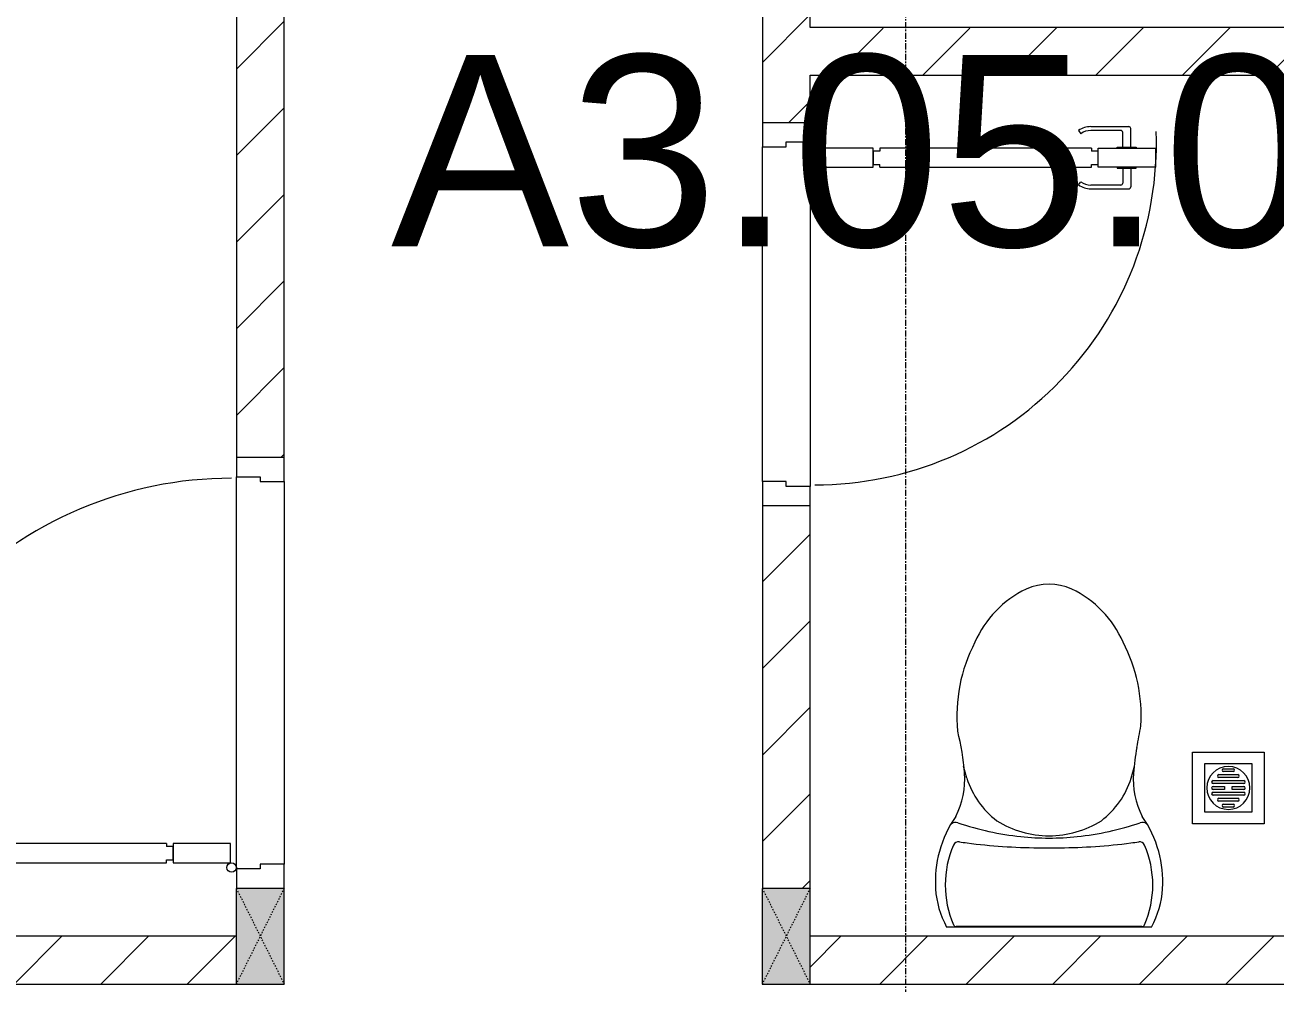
# Model space of a CAD drawing. Header units: millimetres. Extents: x 1591 to 239243, y -15958 to 82755.
# Drawn here: x 212209 to 214823, y 64837 to 66842 of the extents above; entities that cross this region are included whole.
import ezdxf

# ---------------------------------------------------------------- set-up
doc = ezdxf.new("R2010")
doc.units = ezdxf.units.MM
doc.linetypes.add('Dash_2_', pattern=[6, 3, -3])
doc.linetypes.add('Grid Line', pattern=[22.225, 12.7, -3.175, 3.175, -3.175])
for name, color, linetype, lineweight in [('0-1', 250, 'Continuous', 5), ('A-AREA-IDEN', 2, 'Continuous', 9), ('A-DETL-GENF-1', 9, 'Continuous', 9), ('A-DOOR-1', 254, 'Continuous', 9), ('A-DOOR-2', 9, 'Continuous', 9), ('A-FLOR-2', 9, 'Continuous', 9), ('A-WALL-1', 253, 'Continuous', 18), ('A-WALL-2', 9, 'Continuous', 9), ('A-WALL-PATT-1', 10, 'Continuous', 9), ('M-EQPM-1', 254, 'Continuous', 9), ('P-SANR-FIXT-1', 254, 'Continuous', 9), ('S-COLS', 52, 'Continuous', 9), ('S-COLS-4', 254, 'Continuous', 9), ('S-COLS-5', 253, 'Continuous', 18), ('S-COLS-HDLN-1', 9, 'Dash_2_', 9), ('S-GRID-1', 1, 'Grid Line', 9)]:
    doc.layers.add(name, color=color, linetype=linetype, lineweight=lineweight)
doc.styles.add('Arial_9', font='arial_0.ttf', dxfattribs={"height": 400})
pattern_1 = [(45, (0, 0), (-90.50967, 90.50967), [])]

# ---------------------------------------------------------------- blocks, each defined once
blk = doc.blocks.new('DOOR_CW_01 CANH MO-PANEL KINH - DIG_02-800x2200-CỬA NHÔM KÍNH-400864-TKCS_MB TẦNG 5')
at = {"layer": 'A-DETL-GENF-1'}
for p, q in [((-347, 772), (-307, 772)), ((-347, 652), (-347, 772)), ((-307, 772), (-307, 652)), ((-392, 637), (-392, 716.5)), ((-349, 720.5), (-388, 720.5)), ((-349, 731.8), (-347, 731.8)), ((-349, 692.2), (-349, 731.8)), ((-347, 692.2), (-347, 731.8)), ((-307, 692.2), (-307, 731.8)), ((-305, 731.8), (-307, 731.8)), ((-305, 692.2), (-305, 731.8)), ((-305, 720.5), (-266, 720.5)), ((-262, 637), (-262, 716.5)), ((-384, 699.5), (-384, 637)), ((-349, 703.5), (-380, 703.5)), ((-347, 692.2), (-349, 692.2)), ((-307, 692.2), (-305, 692.2)), ((-305, 703.5), (-274, 703.5)), ((-270, 699.5), (-270, 637)), ((-307, 652), (-347, 652)), ((-347, 638), (-341, 638)), ((-347, 638), (-347, 196)), ((-313, 652), (-341, 652)), ((-341, 652), (-341, 638)), ((-313, 638), (-313, 652)), ((-307, 638), (-313, 638)), ((-307, 196), (-307, 638)), ((-383.9, 611.2), (-377.3, 615.8)), ((-270.1, 611.2), (-276.7, 615.8)), ((-347, 196), (-341, 196)), ((-341, 196), (-341, 182)), ((-307, 196), (-313, 196)), ((-313, 182), (-313, 196)), ((-307, 182), (-347, 182)), ((-347, 182), (-347, 62)), ((-341, 182), (-313, 182)), ((-307, 62), (-307, 182)), ((-347, 62), (-307, 62))]:
    blk.add_line(p, q, dxfattribs=at)
blk.add_circle((-357, 60), 10, dxfattribs=at)
for centre, radius, start, end in [((-357, 60), 714, 360, 92), ((-388, 716.5), 4, 90, 180), ((-266, 716.5), 4, 0, 90), ((-380, 699.5), 4, 90, 180), ((-274, 699.5), 4, 0, 90), ((-347, 637), 45, 180, 215), ((-347, 637), 37, 180, 215), ((-307, 637), 37, 325, 0), ((-307, 637), 45, 325, 0)]:
    blk.add_arc(centre, radius, start, end, dxfattribs=at)
at = {"layer": 'A-DOOR-2'}
for p, q in [((-360, 50), (-400, 50)), ((-400, 50), (-400, -50)), ((-360, 0), (-360, 50)), ((-357, 50), (-332, 50)), ((400, 50), (360, 50)), ((360, 50), (360, 0)), ((400, -50), (400, 50)), ((-350, 0), (-360, 0)), ((-350, -50), (-350, 0)), ((360, 0), (350, 0)), ((350, 0), (350, -50)), ((-400, -50), (-350, -50)), ((350, -50), (400, -50))]:
    blk.add_line(p, q, dxfattribs=at)
blk = doc.blocks.new('DOOR_CW_01 CANH MO-PANEL KINH - DIW_01-900x2200-CỬA GỖ VÂN LAMINATE-553393-TKCS_MB TẦNG 5')
at = {"layer": 'A-DETL-GENF-1'}
for p, q in [((-397, 872), (-357, 872)), ((-397, 752), (-397, 872)), ((-357, 872), (-357, 752)), ((-442, 737), (-442, 816.5)), ((-399, 820.5), (-438, 820.5)), ((-399, 831.8), (-397, 831.8)), ((-399, 792.2), (-399, 831.8)), ((-397, 792.2), (-397, 831.8)), ((-357, 792.2), (-357, 831.8)), ((-355, 831.8), (-357, 831.8)), ((-355, 792.2), (-355, 831.8)), ((-355, 820.5), (-316, 820.5)), ((-312, 737), (-312, 816.5)), ((-434, 799.5), (-434, 737)), ((-399, 803.5), (-430, 803.5)), ((-397, 792.2), (-399, 792.2)), ((-357, 792.2), (-355, 792.2)), ((-355, 803.5), (-324, 803.5)), ((-320, 799.5), (-320, 737)), ((-357, 752), (-397, 752)), ((-397, 738), (-391, 738)), ((-397, 738), (-397, 196)), ((-363, 752), (-391, 752)), ((-391, 752), (-391, 738)), ((-363, 738), (-363, 752)), ((-357, 738), (-363, 738)), ((-357, 196), (-357, 738)), ((-433.9, 711.2), (-427.3, 715.8)), ((-320.1, 711.2), (-326.7, 715.8)), ((-397, 196), (-391, 196)), ((-391, 196), (-391, 182)), ((-357, 196), (-363, 196)), ((-363, 182), (-363, 196)), ((-357, 182), (-397, 182)), ((-397, 182), (-397, 62)), ((-391, 182), (-363, 182)), ((-357, 62), (-357, 182)), ((-397, 62), (-357, 62))]:
    blk.add_line(p, q, dxfattribs=at)
blk.add_circle((-407, 60), 10, dxfattribs=at)
for centre, radius, start, end in [((-407, 60), 814, 360, 92), ((-438, 816.5), 4, 90, 180), ((-316, 816.5), 4, 0, 90), ((-430, 799.5), 4, 90, 180), ((-324, 799.5), 4, 360, 90), ((-397, 737), 45, 180, 215), ((-397, 737), 37, 180, 215), ((-357, 737), 37, 325, 0), ((-357, 737), 45, 325, 0)]:
    blk.add_arc(centre, radius, start, end, dxfattribs=at)
at = {"layer": 'A-DOOR-2'}
for p, q in [((-410, 50), (-450, 50)), ((-450, 50), (-450, -50)), ((-410, 0), (-410, 50)), ((-407, 50), (-382, 50)), ((450, 50), (410, 50)), ((410, 50), (410, 0)), ((450, -50), (450, 50)), ((-400, 0), (-410, 0)), ((-400, -50), (-400, 0)), ((410, 0), (400, 0)), ((400, 0), (400, -50)), ((-450, -50), (-400, -50)), ((400, -50), (450, -50))]:
    blk.add_line(p, q, dxfattribs=at)
blk = doc.blocks.new('TOILET - TOILET-400871-TKCS_MB TẦNG 5')
at = {"layer": 'P-SANR-FIXT-1'}
for p, q in [((-171.7, 330.3), (-178.6, 355.5)), ((171.7, 330.3), (178.6, 355.5)), ((214.2, 19), (-214.2, 19)), ((194, 19.9), (-194, 19.9))]:
    blk.add_line(p, q, dxfattribs=at)
for centre, radius, start, end in [((0, 624.4), 111.7, 64.7718, 115.2282), ((45.1, 528.6), 217.6, 115.2282, 156.7784), ((-45.1, 528.6), 217.6, 23.2216, 64.7718), ((137.1, 461.2), 329.8, 152.3122, 185.6513), ((-137.1, 461.2), 329.8, 356.3165, 27.6878), ((-719.2, 297.5), 544.3, 4.5441, 13.9464), ((-1948.3, 805.1), 2171.2, 349.1051, 350.319), ((719.2, 297.5), 544.3, 169.7121, 175.4559), ((-343.5, 327.4), 167.3, 332.62, 4.5441), ((343.5, 327.4), 167.3, 175.4559, 207.38), ((-0.4, 384), 179.5, 197.4036, 232.5964), ((0.4, 384), 179.5, 307.4036, 342.5964), ((-4, 115.7), 233.6, 144.7853, 164.7039), ((-195, 224.1), 13.8, 71.0073, 129.3276), ((0.6, 792.1), 586.9, 251.0073, 264.1678), ((0, 416), 206.1, 237.9268, 270), ((0, 416), 206.1, 270, 302.0732), ((-0.6, 792.1), 586.9, 275.8322, 288.9927), ((195, 224.1), 13.8, 50.6724, 108.9927), ((4, 115.7), 233.6, 15.2961, 35.2147), ((-9.8, 107.2), 207.3, 156.2862, 203.7138), ((-189.1, 185.5), 11.7, 82.4212, 154.5895), ((178.9, 2951.3), 2778.4, 262.4212, 262.7649), ((-14.3, 1400.4), 1215.6, 262.593, 269.6026), ((0, 786.7), 581.5, 264.1678, 275.8322), ((0, 3462.8), 3278, 269.6026, 270.3974), ((14.3, 1400.4), 1215.6, 270.3974, 277.407), ((-178.9, 2951.3), 2778.4, 277.2351, 277.5788), ((189.1, 185.5), 11.7, 25.4105, 97.5788), ((9.8, 107.2), 207.3, 336.2862, 23.7138), ((1.9, 114.1), 239.7, 164.7039, 183.5487), ((-1.9, 114.1), 239.7, 356.4513, 15.2961), ((-46.1, 111.1), 191.6, 183.5487, 208.7191), ((46.1, 111.1), 191.6, 331.2809, 356.4513), ((-193.7, 26.4), 6.48, 203.7138, 267.6832), ((193.7, 26.4), 6.48, 272.3168, 336.2862)]:
    blk.add_arc(centre, radius, start, end, dxfattribs=at)
blk = doc.blocks.new('THU NUOC - THU NUOC-455054-TKCS_MB TẦNG 5')
at = {"layer": 'M-EQPM-1'}
for p, q in [((-66.3, -70.6), (-66.3, 79.4)), ((-66.3, 79.4), (83.7, 79.4)), ((83.7, 79.4), (83.7, -70.6)), ((58.7, 54.4), (-41.3, 54.4)), ((-41.3, 54.4), (-41.3, -45.6)), ((58.7, -45.6), (58.7, 54.4)), ((-11, 32.1), (28.5, 32.1)), ((-1.1, 44.5), (18.5, 44.5)), ((18.5, 38.5), (-1.1, 38.5)), ((-23.3, 19.6), (40.9, 19.6)), ((40.9, 13.6), (-23.3, 13.6)), ((-23.3, 7.2), (0.7, 7.2)), ((0.7, 1.2), (-23.3, 1.2)), ((28.5, 26.1), (-11, 26.1)), ((0.7, 7.2), (0.7, 1.2)), ((16.7, 1.2), (16.7, 7.2)), ((16.7, 7.2), (40.9, 7.2)), ((40.9, 1.2), (16.7, 1.2)), ((-23.3, -4.8), (40.9, -4.8)), ((40.9, -10.8), (-23.3, -10.8)), ((-11, -17.3), (28.5, -17.3)), ((28.5, -23.3), (-11, -23.3)), ((-41.3, -45.6), (58.7, -45.6)), ((-1.1, -29.6), (18.5, -29.6)), ((18.5, -35.6), (-1.1, -35.6)), ((83.7, -70.6), (-66.3, -70.6))]:
    blk.add_line(p, q, dxfattribs=at)
for centre, radius, start, end in [((8.7, 4.4), 45, 0, 180), ((8.7, 4.4), 45, 360, 180), ((-11, 29.1), 3, 90, 270), ((-1.1, 41.5), 3, 90, 270), ((18.5, 41.5), 3, 270, 90), ((28.5, 29.1), 3, 270, 90), ((8.7, 4.4), 45, 180, 0), ((8.7, 4.4), 45, 180, 360), ((-23.3, 16.6), 3, 90, 270), ((-23.3, 4.2), 3, 90, 270), ((40.9, 16.6), 3, 270, 90), ((40.9, 4.2), 3, 270, 90), ((-23.3, -7.8), 3, 90, 270), ((-11, -20.3), 3, 90, 270), ((28.5, -20.3), 3, 270, 90), ((40.9, -7.8), 3, 270, 90), ((-1.1, -32.6), 3, 90, 270), ((18.5, -32.6), 3, 270, 90)]:
    blk.add_arc(centre, radius, start, end, dxfattribs=at)
blk = doc.blocks.new('G1_SOF - BO TRU - 100x200-745959-TKCS_MB TẦNG 5')
at = {"layer": 'S-COLS'}
blk.add_hatch(color=256, dxfattribs=at).paths.add_polyline_path([(-50, 100), (-50, -100), (50, -100), (50, 100)])
at = {"layer": 'S-COLS-5'}
for p, q in [((50, 100), (-50, 100)), ((-50, 100), (-50, -100)), ((50, -100), (50, 100)), ((-50, -100), (50, -100))]:
    blk.add_line(p, q, dxfattribs=at)
at = {"layer": 'S-COLS-HDLN-1'}
for p, q in [((50, 100), (-50, -100)), ((-50, 100), (50, -100))]:
    blk.add_line(p, q, dxfattribs=at)
blk = doc.blocks.new('NCV_TKTC_TANG 5_rvt-1-TKCS_MB TẦNG 5')
at = {"layer": 'A-WALL-PATT-1'}
h = blk.add_hatch(dxfattribs=at)
h.set_pattern_fill('FP_1', color=256, style=0, pattern_type=2)
h.set_pattern_definition(pattern_1)
h.paths.add_polyline_path([(111852.6, 64936.9), (111852.6, 65837.4), (111752.6, 65837.4), (111752.6, 65036.9), (111852.5, 65036.9), (111852.5, 64936.9)])
h.paths.add_polyline_path([(111802.6, 66637.4), (111852.6, 66637.4), (111852.6, 66937), (111752.6, 66937), (111752.6, 66637.4)])
h.paths.add_polyline_path([(111802.6, 67837), (111852.6, 67837), (111852.6, 68136.9), (111752.6, 68136.9), (111752.6, 67837)])
h.paths.add_polyline_path([(111852.6, 68336.9), (111852.6, 68737), (111752.6, 68737), (111752.6, 68336.9), (111772.6, 68336.9)])
h.paths.add_polyline_path([(111852.6, 69637), (111852.6, 69836.9), (111752.6, 69835.3), (111752.6, 69637), (111833.7, 69637)])
h = blk.add_hatch(dxfattribs=at)
h.set_pattern_fill('FP_1', color=256, style=0, pattern_type=2)
h.set_pattern_definition(pattern_1)
h.paths.add_polyline_path([(110752.5, 64936.9), (110752.6, 64936.9), (110752.5, 65037.4), (110752.5, 65036.9), (110752.5, 64940.3)])
h.paths.add_polyline_path([(110702.6, 65937.4), (110752.6, 65937.4), (110752.5, 68436.9), (110652.6, 68436.9), (110652.6, 65937.4)])
h = blk.add_hatch(dxfattribs=at)
h.set_pattern_fill('FP_1', color=256, style=0, pattern_type=2)
h.set_pattern_definition(pattern_1)
h.paths.add_polyline_path([(112000.9, 66736.9), (113802.1, 66736.9), (113802.1, 66836.9), (111852.6, 66835.3), (111852.6, 66736.9)])
h = blk.add_hatch(dxfattribs=at)
h.set_pattern_fill('FP_1', color=256, style=0, pattern_type=2)
h.set_pattern_definition(pattern_1)
h.paths.add_polyline_path([(108052.6, 64836.9), (110652.5, 64836.9), (110652.5, 64936.9), (107652.6, 64936.9), (107652.6, 64836.9), (107700.2, 64836.9)])
h = blk.add_hatch(dxfattribs=at)
h.set_pattern_fill('FP_1', color=256, style=0, pattern_type=2)
h.set_pattern_definition(pattern_1)
h.paths.add_polyline_path([(114252.6, 64836.9), (116252.5, 64836.9), (116252.5, 64936.9), (114252.6, 64936.9), (114252.6, 64886.3)])
h.paths.add_polyline_path([(114152.6, 64836.9), (114152.6, 64936.9), (111852.5, 64936.9), (111852.5, 64836.9), (114148.3, 64836.9)])
at = {"layer": 'A-FLOR-2'}
for p, q in [((111752.6, 65887.4), (111752.6, 66587.4)), ((110652.6, 65077.4), (110652.6, 65897.4)), ((110752.6, 65887.4), (110752.6, 65087.4))]:
    blk.add_line(p, q, dxfattribs=at)
at = {"layer": 'A-WALL-1'}
for p, q in [((110652.6, 68436.9), (110652.6, 65937.4)), ((110752.6, 65937.4), (110752.6, 68136.9)), ((111752.6, 66937), (111752.6, 66637.4)), ((111852.6, 66836.9), (111852.6, 66937)), ((113802.1, 66836.9), (111852.6, 66836.9)), ((111852.6, 66637.4), (111852.6, 66736.9)), ((111852.6, 66736.9), (113802.1, 66736.9)), ((111752.6, 65837.4), (111752.6, 65036.9)), ((111852.6, 64936.9), (111852.6, 65837.4)), ((110752.6, 64936.9), (110752.6, 65037.4)), ((110652.5, 64936.9), (107652.6, 64936.9)), ((110752.6, 64836.9), (110752.6, 64936.9)), ((114152.6, 64936.9), (111852.6, 64936.9)), ((107652.6, 64836.9), (110652.5, 64836.9)), ((111852.5, 64836.9), (114152.6, 64836.9))]:
    blk.add_line(p, q, dxfattribs=at)
at = {"layer": 'A-WALL-2'}
for p, q in [((111752.6, 65887.4), (111752.6, 66587.4)), ((111852.6, 66597.4), (111852.6, 65877.4)), ((110652.6, 65077.4), (110652.6, 65897.4)), ((110752.6, 65887.4), (110752.6, 65087.4))]:
    blk.add_line(p, q, dxfattribs=at)
at = {"layer": 'A-DOOR-1'}
for name, p, rotation in [('DOOR_CW_01 CANH MO-PANEL KINH - DIG_02-800x2200-CỬA NHÔM KÍNH-400864-TKCS_MB TẦNG 5', (111802.6, 66237.4), 269.999999999999), ('DOOR_CW_01 CANH MO-PANEL KINH - DIW_01-900x2200-CỬA GỖ VÂN LAMINATE-553393-TKCS_MB TẦNG 5', (110702.6, 65487.4), 89.99999999999882)]:
    blk.add_blockref(name, p, dxfattribs=dict(at, rotation=rotation))
at = {"layer": 'M-EQPM-1'}
blk.add_blockref('THU NUOC - THU NUOC-455054-TKCS_MB TẦNG 5', (112718.4, 65242.5), dxfattribs=at)
at = {"layer": 'P-SANR-FIXT-1'}
blk.add_blockref('TOILET - TOILET-400871-TKCS_MB TẦNG 5', (112352.1, 64936.9), dxfattribs=at)
at = {"layer": 'S-COLS-4'}
for p in [(110702.5, 64936.9), (111802.5, 64936.9)]:
    blk.add_blockref('G1_SOF - BO TRU - 100x200-745959-TKCS_MB TẦNG 5', p, dxfattribs=at)

msp = doc.modelspace()

# ---------------------------------------------------------------- linework, layer by layer
at = {"layer": 'S-GRID-1'}
msp.add_line((214051.5, 19118.3), (214051.5, 76659.6), dxfattribs=at)

# ---------------------------------------------------------------- block references
at = {"layer": '0-1'}
msp.add_blockref('NCV_TKTC_TANG 5_rvt-1-TKCS_MB TẦNG 5', (101998.8, 0), dxfattribs=at)

# ---------------------------------------------------------------- texts
at = {"layer": 'A-AREA-IDEN', "insert": (214093, 66373.4), "char_height": 400, "width": 2233.6, "attachment_point": 8, "line_spacing_factor": 0.936439, "style": 'Arial_9'}
msp.add_mtext('\\pt8,16,24,32,40,48,56,64,72,80,88,96,104,112,120,128,136,144,152,160,168,176,184,192,200,208,216,224,232,240,248,256;A3.05.02', dxfattribs=at)

doc.saveas('drawing.dxf')
